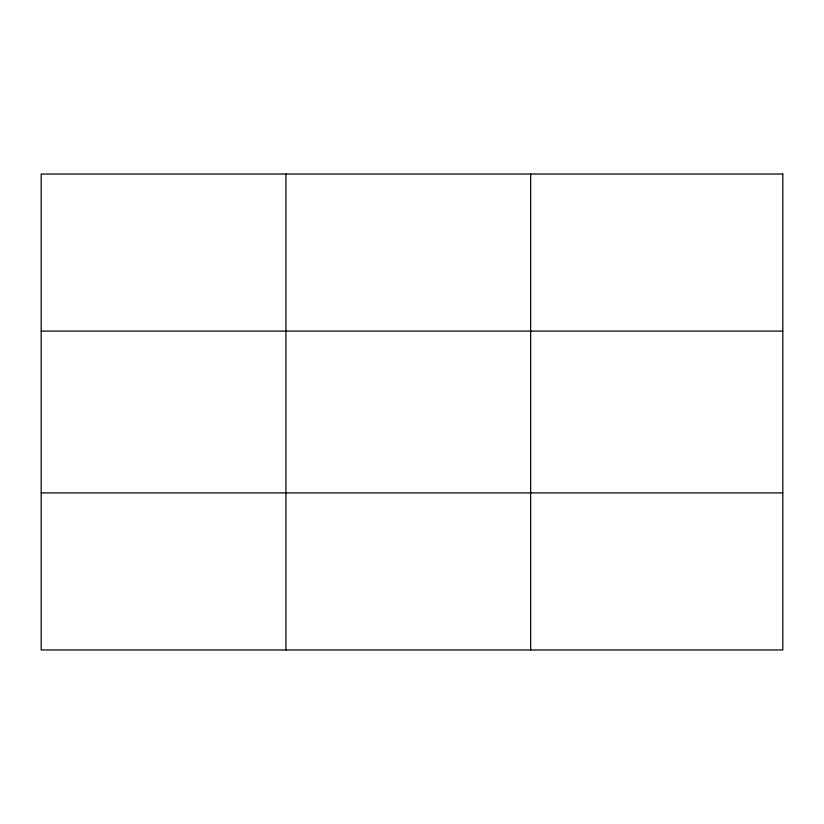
<?xml version="1.0" encoding="UTF-8"?>
<svg xmlns="http://www.w3.org/2000/svg" width="824" height="824" viewBox="0 0 824 824"><rect width="100%" height="100%" fill="white"/><g stroke="black" fill="none" stroke-linecap="round" stroke-linejoin="round"><path stroke-width="1.24" d="M285.928 174.039L285.928 649.961M530.656 174.039L530.656 649.961M41.2 331.094L782.8 331.094M41.2 492.907L782.8 492.907M782.8 174.039L782.8 649.961L41.2 649.961L41.2 174.039L782.8 174.039"/></g></svg>
